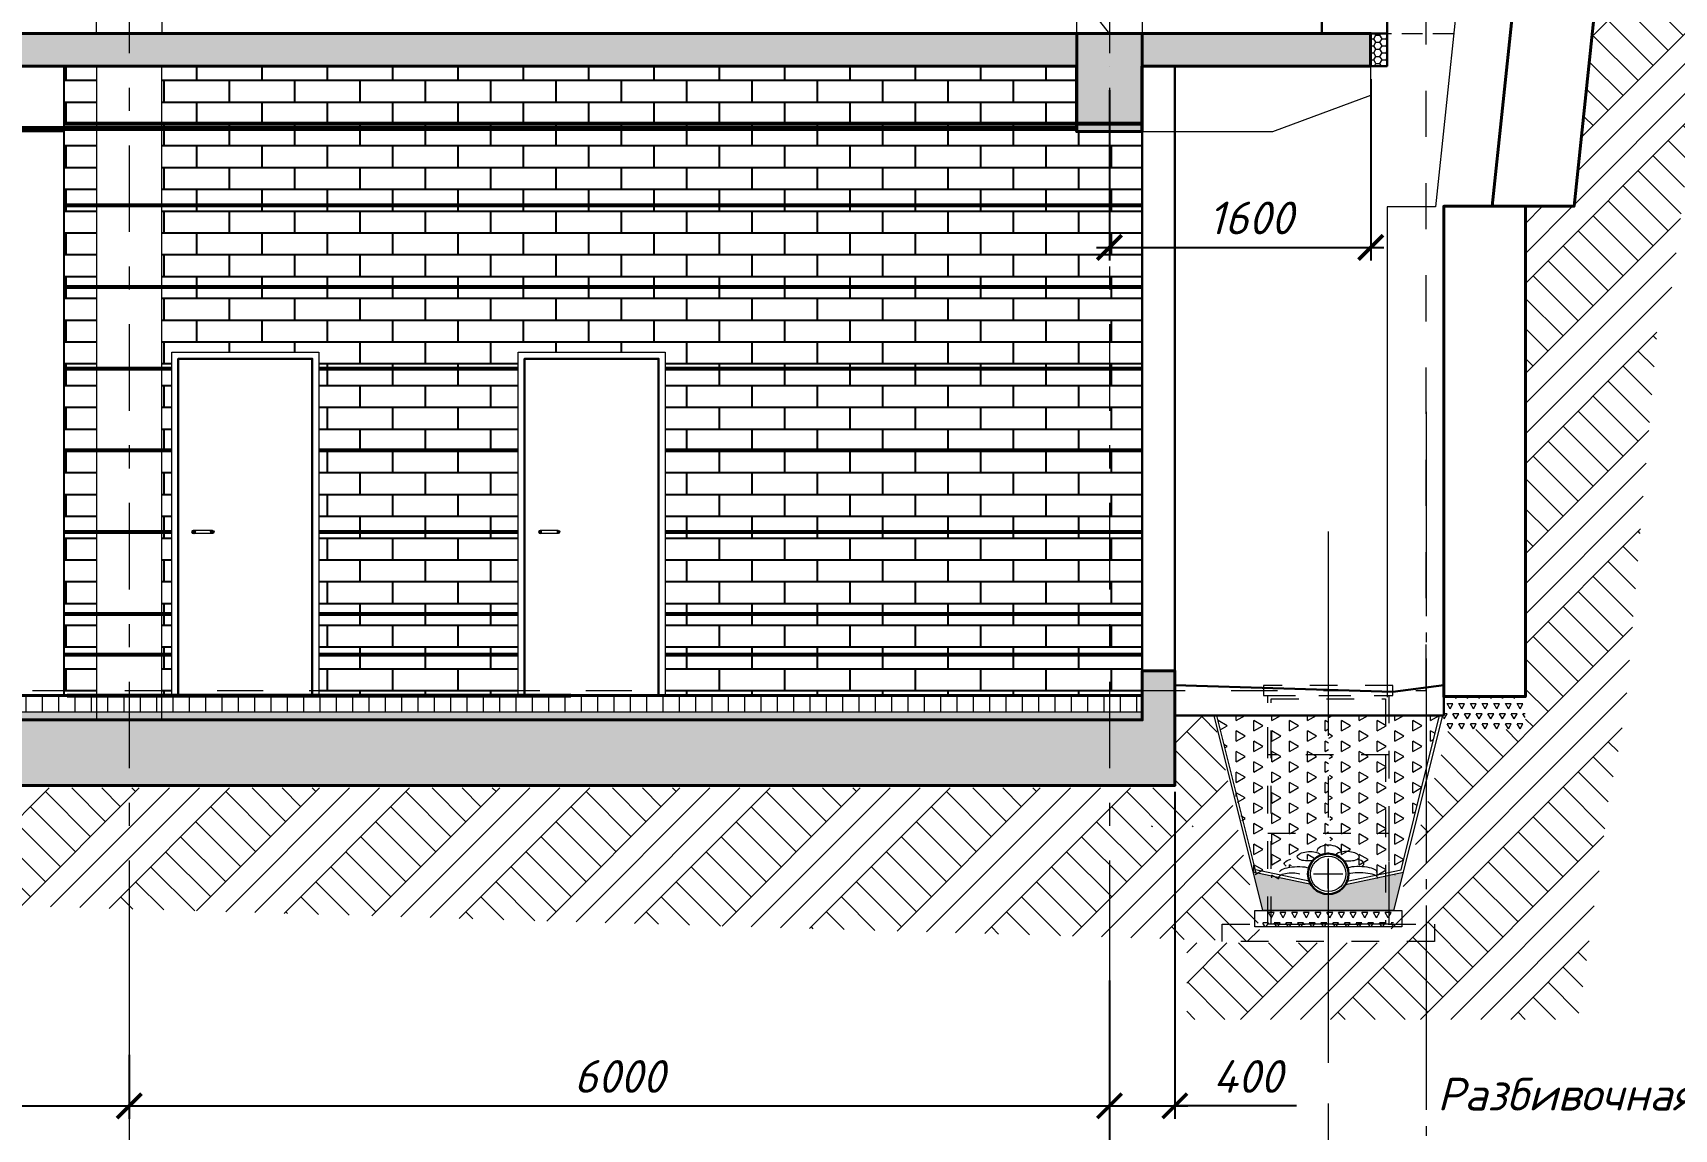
# Model space of a CAD drawing. Header units: millimetres. Extents: x -6419137 to 687965, y -598396 to 179722.
# Drawn here: x 563358 to 573406, y 79031 to 85738 of the extents above; entities that cross this region are included whole.
import ezdxf

# ---------------------------------------------------------------- set-up
doc = ezdxf.new("R2010")
doc.units = ezdxf.units.MM
doc.header["$MEASUREMENT"] = 0
for name, pattern in [('CENTER', [2, 1.25, -0.25, 0.25, -0.25]), ('Dashed', [564.444447, 282.222223, -282.222223]), ('Double Dashed copy', [3020, 2500, -200, 120, -200]), ('Штриховая', [5644.444466, 2822.222233, -2822.222233]), ('штриховаяX2', [38.1, 25.4, -12.7]), ('Штрихштриховая', [10936.110735, 5291.666508, -2116.666555, 1411.111116, -2116.666555])]:
    doc.linetypes.add(name, pattern=pattern)
for name, color, linetype, lineweight in [('Арматура', 72, 'Continuous', 50), ('Двери ArchiCAD_Ном._пера__96', 7, 'Continuous', 5), ('Двери ArchiCAD_Ном._пера__97', 7, 'Continuous', 30), ('оси_Ном._пера__96', 7, 'Continuous', 5), ('перекрытие_Ном._пера__94', 252, 'Continuous', 13), ('перекрытие_Ном._пера__99', 7, 'Continuous', 40), ('подп стены Инжзащита_Ном._пера__96', 7, 'Continuous', 13), ('подп стены Инжзащита_Ном._пера__97', 7, 'Continuous', 20), ('подп стены Инжзащита_Ном._пера__99', 7, 'Continuous', 40), ('стены02_Ном._пера__99', 7, 'Continuous', 40), ('чертеж_Ном._пера__96', 7, 'Continuous', 13), ('Штриховка', 7, 'Continuous', 5), ('штриховка_Ном._пера__96', 7, 'Continuous', 13)]:
    doc.layers.add(name, color=color, linetype=linetype, lineweight=lineweight)
doc.layers.add('Конструкции', color=7, linetype='Continuous', lineweight=5, true_color=0x0000e6)
for name, color, linetype in [('крыша', 7, 'Continuous'), ('подп стены Инжзащита', 7, 'Continuous'), ('размеры', 7, 'Continuous'), ('стены наруж', 7, 'Continuous'), ('чертеж', 7, 'Continuous')]:
    doc.layers.add(name, color=color, linetype=linetype)
doc.styles.get("Standard").update_dxf_attribs({"font": 'isocpeui.ttf'})
doc.dimstyles.new('STEP', dxfattribs={"dimtxt": 200, "dimasz": 150, "dimexe": 80, "dimexo": 80, "dimgap": 80, "dimtad": 1, "dimdec": 0, "dimzin": 0, "dimdsep": 46, "dimtxsty": 'Standard', "dimblk": 'ARCHTICK', "dimcen": 150, "dimdle": 80, "dimadec": 0, "dimazin": 0, "dimtfac": 1, "dimtdec": 0, "dimtofl": 0, "dimtmove": 1, "dimatfit": 3, "dimfxl": 1, "dimtolj": 1, "dimtzin": 0, "dimarcsym": 0})

# ---------------------------------------------------------------- blocks, each defined once
blk = doc.blocks.new('A$C57CB34B3')
at = {"layer": 'перекрытие_Ном._пера__94', "linetype": 'Continuous'}
h = blk.add_hatch(color=9, dxfattribs=at)
h.paths.add_polyline_path([(-12720, -158), (-13120, -158), (-13120, -558), (-12720, -558)])
h.paths.add_polyline_path([(680, -158), (680, 42), (-13520, 42), (-13520, -158)])
blk.add_hatch(color=9, dxfattribs=at).paths.add_polyline_path([(-720, -158), (-920, -158), (-1120, -158), (-1120, -558), (-720, -558)])
at = {"layer": 'перекрытие_Ном._пера__99', "color": 0, "linetype": 'Continuous'}
blk.add_lwpolyline([(-720, -158), (680, -158), (680, -158), (680, 42), (-13520, 42), (-13520, -158), (-13120, -158), (-13120, -558), (-12720, -558), (-12720, -158), (-1120, -158), (-1120, -558), (-720, -558), (-720, -158)], dxfattribs=at)
blk.add_lwpolyline([(-920, -158), (-920, -158)], close=True, dxfattribs=at)
blk = doc.blocks.new('_ArchTick')
at = {"color": 0, "linetype": 'ByBlock', "const_width": 0.15}
blk.add_lwpolyline([(-0.5, -0.5), (0.5, 0.5)], dxfattribs=at)
blk = doc.blocks.new('*D775')
at = {"layer": 'Defpoints', "color": 0, "transparency": 16777216}
for p in [(557949, 79566), (563949, 79566), (563949, 79174)]:
    blk.add_point(p, dxfattribs=at)
at = {"layer": 'размеры', "color": 0, "lineweight": -2, "transparency": 16777216}
for p, q in [((557949, 79486), (557949, 79094)), ((563949, 79486), (563949, 79094)), ((557869, 79174), (564029, 79174))]:
    blk.add_line(p, q, dxfattribs=at)
at = {"layer": 'размеры', "color": 0, "lineweight": -2, "transparency": 16777216, "xscale": 150, "yscale": 150, "zscale": 150, "rotation": 180}
blk.add_blockref('_ArchTick', (557949, 79174), dxfattribs=at)
at = {"layer": 'размеры', "color": 0, "lineweight": -2, "transparency": 16777216, "xscale": 150, "yscale": 150, "zscale": 150}
blk.add_blockref('_ArchTick', (563949, 79174), dxfattribs=at)
at = {"layer": 'размеры', "color": 0, "transparency": 16777216, "insert": (560949, 79354), "char_height": 200, "attachment_point": 5}
blk.add_mtext('\\A1;6000', dxfattribs=at)
blk = doc.blocks.new('*D776')
at = {"layer": 'Defpoints', "color": 0, "transparency": 16777216}
for p in [(563949, 79566), (569949, 79566), (569949, 79174)]:
    blk.add_point(p, dxfattribs=at)
at = {"layer": 'размеры', "color": 0, "lineweight": -2, "transparency": 16777216}
for p, q in [((563949, 79486), (563949, 79094)), ((569949, 79486), (569949, 79094)), ((563869, 79174), (570029, 79174))]:
    blk.add_line(p, q, dxfattribs=at)
at = {"layer": 'размеры', "color": 0, "lineweight": -2, "transparency": 16777216, "xscale": 150, "yscale": 150, "zscale": 150, "rotation": 180}
blk.add_blockref('_ArchTick', (563949, 79174), dxfattribs=at)
at = {"layer": 'размеры', "color": 0, "lineweight": -2, "transparency": 16777216, "xscale": 150, "yscale": 150, "zscale": 150}
blk.add_blockref('_ArchTick', (569949, 79174), dxfattribs=at)
at = {"layer": 'размеры', "color": 0, "transparency": 16777216, "insert": (566949, 79354), "char_height": 200, "attachment_point": 5}
blk.add_mtext('\\A1;6000', dxfattribs=at)
blk = doc.blocks.new('A$C6659509C')
at = {"layer": 'штриховка_Ном._пера__96', "linetype": 'Continuous'}
h = blk.add_hatch(dxfattribs=at)
h.set_pattern_fill('ANSI33', color=256, scale=500, style=0)
h.set_pattern_definition([(45, (-3705.92, 234.23), (-88.3883, 88.3883), []), (45, (-3617.53, 234.23), (-88.3883, 88.3883), [62.5, -31.25])])
h.paths.add_polyline_path([(2416, 485), (2216, 485), (2216, 185), (2416, 185)])
h.paths.add_polyline_path([(-10785, 185), (-10785, -215), (2416, -215), (2416, 185)])
h = blk.add_hatch(dxfattribs=at)
h.set_pattern_fill('ANSI31', color=256, scale=800, angle=45, style=0)
h.set_pattern_definition([(90, (-126882.6, 618.58), (-100, 2e-14), [])])
h.paths.add_polyline_path([(-10785, 335), (-10785, 235), (2216, 235), (2216, 335)])
h = blk.add_hatch(dxfattribs=at)
h.set_pattern_fill('AR-CONC', color=256, scale=8, style=0)
h.set_pattern_definition([(50, (-126882.596, 618.584), (57.380815, -5.02017), [6, -66]), (355, (-126882.596, 618.584), (-11.100107, 60.17537), [4.8, -52.8]), (100.451444, (-126877.814, 618.166), (46.280708, 55.1552), [5.099215, -56.09137]), (46.1842, (-126882.596, 634.584), (85.379306, -13.241542), [9, -99]), (96.635635, (-126875.48, 633.48), (74.772956, 77.92949), [7.64883, -84.1371]), (351.184164, (-126882.6, 634.58), (74.772956, 77.92949), [7.2, -79.2]), (21, (-126874.596, 630.584), (47.752564, -32.209511), [6, -66]), (326, (-126874.596, 630.584), (19.465227, 58.012004), [4.8, -52.8]), (71.451445, (-126870.616, 627.9), (67.21779, 25.802492), [5.099215, -56.09137]), (37.5, (-126882.596, 618.584), (0.9727884, 26.6315083), [0, -52.16, 0, -53.6, 0, -53]), (7.5, (-126882.596, 618.584), (21.045563, 31.552937), [0, -30.56, 0, -50.96, 0, -20.2]), (327.5, (-126900.436, 618.584), (42.705795, -1.8043897), [0, -20, 0, -62.4, 0, -82.8]), (317.5, (-126908.436, 618.584), (46.654894, 8.008399), [0, -26, 0, -41.44, 0, -58.8])])
h.paths.add_polyline_path([(-10785, 235), (-10785, 185), (2216, 185), (2216, 235)])
at = {"layer": 'перекрытие_Ном._пера__99', "linetype": 'Continuous'}
blk.add_line((-10785, 335), (2216, 335), dxfattribs=at)
blk.add_lwpolyline([(-10785, 185), (2216, 185), (2216, 485), (2416, 485), (2416, -215), (-10785, -215)], dxfattribs=at)
at = {"layer": 'штриховка_Ном._пера__96', "linetype": 'Continuous'}
blk.add_line((-10785, 235), (2216, 235), dxfattribs=at)
blk = doc.blocks.new('*D777')
at = {"layer": 'Defpoints', "color": 0, "transparency": 16777216}
for p in [(557949, 80032), (569949, 80020), (569949, 78655)]:
    blk.add_point(p, dxfattribs=at)
at = {"layer": 'размеры', "color": 0, "lineweight": -2, "transparency": 16777216}
for p, q in [((557949, 79952), (557949, 78575)), ((569949, 79940), (569949, 78575)), ((557869, 78655), (570029, 78655))]:
    blk.add_line(p, q, dxfattribs=at)
at = {"layer": 'размеры', "color": 0, "lineweight": -2, "transparency": 16777216, "xscale": 150, "yscale": 150, "zscale": 150, "rotation": 180}
blk.add_blockref('_ArchTick', (557949, 78655), dxfattribs=at)
at = {"layer": 'размеры', "color": 0, "lineweight": -2, "transparency": 16777216, "xscale": 150, "yscale": 150, "zscale": 150}
blk.add_blockref('_ArchTick', (569949, 78655), dxfattribs=at)
at = {"layer": 'размеры', "color": 0, "transparency": 16777216, "insert": (563949, 78835), "char_height": 200, "attachment_point": 5}
blk.add_mtext('\\A1;12000', dxfattribs=at)
blk = doc.blocks.new('A$C46221617')
at = {"layer": 'подп стены Инжзащита', "color": 254, "linetype": 'Штриховая', "lineweight": 0, "ltscale": 0.1, "true_color": 0xd3d2db}
blk.add_lwpolyline([(-5287, -1963), (9453, -1963), (9453, 2437)], dxfattribs=at)
blk = doc.blocks.new('*D778')
at = {"layer": 'Defpoints', "color": 0, "transparency": 16777216}
for p in [(571549, 85535), (569949, 85468), (571549, 84426)]:
    blk.add_point(p, dxfattribs=at)
at = {"layer": 'размеры', "color": 0, "lineweight": -2, "transparency": 16777216}
for p, q in [((571549, 85455), (571549, 84346)), ((569949, 85388), (569949, 84346)), ((569869, 84426), (571629, 84426))]:
    blk.add_line(p, q, dxfattribs=at)
at = {"layer": 'размеры', "color": 0, "lineweight": -2, "transparency": 16777216, "xscale": 150, "yscale": 150, "zscale": 150, "rotation": 180}
blk.add_blockref('_ArchTick', (569949, 84426), dxfattribs=at)
at = {"layer": 'размеры', "color": 0, "lineweight": -2, "transparency": 16777216, "xscale": 150, "yscale": 150, "zscale": 150}
blk.add_blockref('_ArchTick', (571549, 84426), dxfattribs=at)
at = {"layer": 'размеры', "color": 0, "transparency": 16777216, "insert": (570814, 84606), "char_height": 200, "attachment_point": 5}
blk.add_mtext('\\A1;1600', dxfattribs=at)
blk = doc.blocks.new('*D780')
at = {"layer": 'Defpoints', "color": 0, "transparency": 16777216}
for p in [(570349, 81176), (569949, 79631), (570349, 79174)]:
    blk.add_point(p, dxfattribs=at)
at = {"layer": 'размеры', "color": 0, "lineweight": -2, "transparency": 16777216}
for p, q in [((570349, 81096), (570349, 79094)), ((569949, 79551), (569949, 79094)), ((569869, 79174), (570429, 79174)), ((571094, 79174), (570349, 79174))]:
    blk.add_line(p, q, dxfattribs=at)
at = {"layer": 'размеры', "color": 0, "lineweight": -2, "transparency": 16777216, "xscale": 150, "yscale": 150, "zscale": 150, "rotation": 180}
blk.add_blockref('_ArchTick', (569949, 79174), dxfattribs=at)
at = {"layer": 'размеры', "color": 0, "lineweight": -2, "transparency": 16777216, "xscale": 150, "yscale": 150, "zscale": 150}
blk.add_blockref('_ArchTick', (570349, 79174), dxfattribs=at)
at = {"layer": 'размеры', "color": 0, "transparency": 16777216, "insert": (570796, 79354), "char_height": 200, "attachment_point": 5}
blk.add_mtext('\\A1;400', dxfattribs=at)
blk = doc.blocks.new('A$C08C166B6')
at = {"layer": 'штриховка_Ном._пера__96', "linetype": 'Continuous'}
h = blk.add_hatch(dxfattribs=at)
h.set_pattern_fill('TRIANG_0002', color=256, scale=0.88209, style=0, pattern_type=2)
h.set_pattern_definition([(90, (655856.77, 193444.16), (109.14395, 63.014304), [63.014304, -63.014304]), (30, (655856.77, 193444.16), (-109.143964, 63.014282), [63.014304, -63.014304]), (150, (655911.35, 193475.67), (-1.3e-05, 126.028586), [63.014304, -63.014304])])
h.paths.add_polyline_path([(499, 795), (-185, 795), (46, -177), (212, -211), (212, -211), (212, -211), (212, -210), (213, -210), (213, -209), (213, -209), (225, -173), (277, -121), (319, -102), (397, -79), (499, -76)])
h = blk.add_hatch(dxfattribs=at)
h.set_pattern_fill('TRIANG_0002', color=256, scale=0.88209, style=0, pattern_type=2)
h.set_pattern_definition([(90, (655955.85, 193444.16), (109.14395, 63.014304), [63.014304, -63.014304]), (30, (655955.85, 193444.16), (-109.143964, 63.014282), [63.014304, -63.014304]), (150, (656010.42, 193475.67), (-1.3e-05, 126.028586), [63.014304, -63.014304])])
h.paths.add_polyline_path([(1179, 795), (500, 795), (509, -76), (577, -74), (630, -87), (684, -120), (685, -121), (686, -121), (687, -121), (688, -122), (689, -122), (690, -123), (691, -123), (692, -123), (693, -124), (694, -124), (695, -125), (696, -125), (697, -126), (697, -126), (698, -127), (699, -127), (700, -127), (701, -128), (701, -128), (702, -129), (703, -129), (703, -130), (704, -130), (705, -131), (705, -131), (706, -132), (706, -132), (707, -133), (707, -134), (708, -134), (708, -135), (709, -135), (767, -211), (936, -177)])
h = blk.add_hatch(color=9, dxfattribs=at)
edge = h.paths.add_edge_path()
edge.add_line((95, -399), (497, -399))
edge.add_line((497, -399), (497, -299))
edge.add_arc((497, -175), 124, 211.8648, 270, ccw=False)
edge.add_line((392, -240), (36, -164))
edge.add_line((36, -164), (95, -399))
h = blk.add_hatch(color=9, dxfattribs=at)
edge = h.paths.add_edge_path()
edge.add_line((899, -399), (497, -399))
edge.add_line((497, -399), (497, -299))
edge.add_arc((497, -175), 124, 270, 328.8814)
edge.add_line((603, -239), (958, -164))
edge.add_line((958, -164), (899, -399))
h = blk.add_hatch(dxfattribs=at)
h.set_pattern_fill('TRIANG_0002', color=256, style=0, pattern_type=2)
h.set_pattern_definition([(120, (742319.08, 217545.383), (35.718737, 61.8666824), [35.71875, -35.71875]), (60, (742319.08, 217545.383), (71.437487, 7.4e-06), [35.71875, -35.71875]), (180, (742336.94, 217576.317), (-35.71875, 61.866675), [35.71875, -35.71875])])
h.paths.add_polyline_path([(897, -399), (897, -499), (97, -499), (97, -399)])
for points in [[(-204, 795), (95, -399)], [(899, -399), (1198, 795)], [(392, -240), (36, -164)], [(381, -219), (51, -149)], [(603, -240), (958, -164)], [(613, -219), (943, -149)]]:
    blk.add_lwpolyline(points)
at = {"layer": 'подп стены Инжзащита_Ном._пера__97', "linetype": 'Continuous'}
for p, q in [((58, -177), (-185, 795)), ((943, -149), (1179, 795)), ((899, -399), (95, -399))]:
    blk.add_line(p, q, dxfattribs=at)
at = {"layer": 'подп стены Инжзащита_Ном._пера__97', "linetype": 'Continuous', "flags": 128}
blk.add_lwpolyline([(48, -399), (947, -399), (947, -499), (48, -499)], close=True, dxfattribs=at)
at = {"layer": 'подп стены Инжзащита_Ном._пера__97', "linetype": 'Continuous', "extrusion": (0, 0, -1)}
blk.add_ellipse((379, -67), major_axis=(-73, -3.3), ratio=0.38892, start_param=4.394692, end_param=9.38902, dxfattribs=at)
at = {"layer": 'чертеж', "color": 44, "lineweight": 30}
blk.add_lwpolyline([(893, 938), (1204, 980), (1204, 795), (-442, 795), (-442, 980), (893, 938), (1204, 980)], dxfattribs=at)
at = {"layer": 'чертеж', "color": 1, "linetype": 'Dashed', "lineweight": 20, "ltscale": 0.6}
for points in [[(100, 917), (893, 917), (893, 977), (100, 977)], [(128, 917), (867, 917), (867, -483), (128, -483)], [(867, 554), (128, 554), (128, 917), (867, 917)], [(148, 897), (847, 897), (847, -483), (148, -483)], [(867, -483), (128, -483), (128, 74), (867, 74)], [(-152, -483), (1147, -483), (1147, -589), (-152, -589)]]:
    blk.add_lwpolyline(points, close=True, dxfattribs=at)
at = {"layer": 'чертеж_Ном._пера__96', "color": 1}
for p, q in [((497, -265), (497, -85)), ((407, -175), (587, -175))]:
    blk.add_line(p, q, dxfattribs=at)
at = {"layer": 'чертеж_Ном._пера__96', "color": 1, "linetype": 'Continuous', "lineweight": 30}
blk.add_circle((497, -175), 124, dxfattribs=at)
at = {"layer": 'чертеж_Ном._пера__96', "linetype": 'Continuous'}
blk.add_circle((497, -175), 108, dxfattribs=at)
at = {"layer": 'штриховка_Ном._пера__96', "linetype": 'Continuous'}
for centre, major_axis, ratio, start_param, end_param in [((502, -43), (75.5, -3.4), 0.579291, 0.158292, 3.105835), ((615, -67), (73, -3.3), 0.38892, 4.394692, 9.38902), ((643, -110), (73, -3.3), 0.38892, 5.740655, 7.417164), ((691, -159), (-103, 3), 0.276227, 3.029441, 5.533726), ((696, -196), (-103, 3), 0.276227, 3.029441, 5.533726)]:
    blk.add_ellipse(centre, major_axis=major_axis, ratio=ratio, start_param=start_param, end_param=end_param, dxfattribs=at)
at = {"layer": 'штриховка_Ном._пера__96', "linetype": 'Continuous', "extrusion": (0, 0, -1)}
for centre, major_axis, ratio, start_param, end_param in [((301, -110), (73, 3.3), 0.38892, 2.599062, 4.275572), ((270, -196), (76, 2.1), 0.373128, 2.994658, 5.498943), ((304, -159), (103, 3), 0.276227, 3.029441, 5.533726)]:
    blk.add_ellipse(centre, major_axis=major_axis, ratio=ratio, start_param=start_param, end_param=end_param, dxfattribs=at)

msp = doc.modelspace()

# ---------------------------------------------------------------- hatches: boundary and pattern name
at = {"true_color": 0xdbdbdb}
h = msp.add_hatch(dxfattribs=at)
h.set_pattern_fill('AR-BRSTD', color=254, scale=50)
h.set_pattern_definition([(0, (487561.6, -72171.51), (0, 133.35), []), (90, (487561.6, -72171.51), (-200, 133.35), [133.35, -133.35])])
h.paths.add_polyline_path([(563748.6, 85534.8), (563548.6, 85534.8), (563548.6, 81684.8), (563748.6, 81684.8)])
h.paths.add_polyline_path([(569748.5, 85134.8), (569748.5, 85534.8), (564148.6, 85534.8), (564148.6, 81684.8), (564208.6, 81684.8), (564208.6, 83784.8), (565108.6, 83784.8), (565108.6, 81684.8), (566328.8, 81684.8), (566328.8, 83784.8), (567228.8, 83784.8), (567228.8, 81684.8), (570148.6, 81684.8), (570148.6, 85134.8)])
at = {"layer": 'Штриховка'}
h = msp.add_hatch(dxfattribs=at)
h.set_pattern_fill('HONEY', color=20, scale=200)
h.set_pattern_definition([(360, (582980.245, 19949.625), (37.5, 21.650635), [25, -50]), (120, (582980.245, 19949.625), (-37.5, 21.650635), [25, -50]), (60, (582980.245, 19949.625), (2e-14, 43.30127), [-50, 25])])
h.paths.add_polyline_path([(571548.5, 85534.8), (571612.7, 85534.8), (571648.6, 85534.8), (571648.6, 85734.8), (571548.6, 85734.8)])
at = {"layer": 'штриховка_Ном._пера__96', "linetype": 'Continuous'}
h = msp.add_hatch(dxfattribs=at)
h.set_pattern_fill('ГРУНТ_0003', color=256, style=0, pattern_type=2)
h.set_pattern_definition([(45, (498267.44, 81677.4), (-275.7716, 275.7716), []), (45, (498175.5, 81769.3), (-551.543, 551.543), []), (45, (498083.6, 81861.25), (-551.543, 551.543), []), (135, (497991.67, 81953.17), (91.92388, 91.92388), [390, -390])])
h.paths.add_polyline_path([(580160.6, 90065.1), (574966.3, 90065.1), (575009.5, 90386.8), (573702.7, 90477.7), (573430.7, 87677.4), (573130.7, 87677.4), (572797.7, 84677.4), (572495.9, 84677.4), (572495.9, 81475.3), (572023.6, 81476.1), (572023.5, 81475.4), (571649, 80171.5), (570422.1, 80171.5), (570422.1, 79702.8), (572818, 79702.8), (572997.9, 80977.4), (572991.5, 80977.4), (573078.3, 81421), (573079.6, 81439.7), (573111.9, 81640.7), (573306.8, 83977.4), (573367, 83977.4), (573708.8, 86703.5), (573952.9, 86703.5), (574517.9, 89616.7), (580160.6, 89616.7)])
h = msp.add_hatch(dxfattribs=at)
h.set_pattern_fill('TRIANG_0003', color=256, style=0, pattern_type=2)
h.set_pattern_definition([(120, (1314412.31, 299621.66), (35.718737, 61.8666824), [35.71875, -35.71875]), (60, (1314412.31, 299621.66), (71.437487, 7.4e-06), [35.71875, -35.71875]), (180, (1314430.17, 299652.59), (-35.71875, 61.866675), [35.71875, -35.71875])])
h.paths.add_polyline_path([(572493.7, 81677.4), (572493.7, 81477.4), (571993.7, 81477.4), (571993.7, 81677.4)])
h = msp.add_hatch(dxfattribs=at)
h.set_pattern_fill('ГРУНТ_0003', color=256, style=0, pattern_type=2)
h.set_pattern_definition([(45, (494492.9, 81647.4), (-275.7716, 275.7716), []), (45, (494401, 81739.3), (-551.543, 551.543), []), (45, (494309.05, 81831.25), (-551.543, 551.543), []), (135, (494217.13, 81923.17), (91.92388, 91.92388), [390, -390])])
h.paths.add_polyline_path([(545222.5, 81317.7), (545219.9, 80660.5), (556506.7, 80822.1), (556506.7, 80592.3), (570882.9, 80178.9), (570587.7, 81562.8), (570349.6, 81562.8), (570349.6, 81119), (557148.6, 81119), (557149.4, 81477.4)])

# ---------------------------------------------------------------- linework, layer by layer
at = {"layer": 'Арматура', "lineweight": 53}
for points in [[(563548.6, 85184.8), (570148.6, 85184.8)], [(563548.6, 84684.8), (570148.6, 84684.8)], [(563548.6, 84184.8), (570148.6, 84184.8)], [(563548.6, 83684.8), (564208.6, 83684.8)], [(565108.6, 83684.8), (566328.8, 83684.8)], [(567228.8, 83684.8), (570148.6, 83684.8)], [(563548.6, 83184.8), (564208.6, 83184.8)], [(565108.6, 83184.8), (566328.8, 83184.8)], [(567228.8, 83184.8), (570148.6, 83184.8)], [(563548.6, 82684.8), (564208.6, 82684.8)], [(565108.6, 82684.8), (566328.8, 82684.8)], [(567228.8, 82684.8), (570148.6, 82684.8)], [(563548.6, 82184.8), (564208.6, 82184.8)], [(565108.6, 82184.8), (566328.8, 82184.8)], [(567228.8, 82184.8), (570148.6, 82184.8)], [(563548.6, 81934.8), (564208.6, 81934.8)], [(565108.6, 81934.8), (566328.8, 81934.8)], [(567228.8, 81934.8), (570148.6, 81934.8)]]:
    msp.add_lwpolyline(points, dxfattribs=at)
at = {"layer": 'Арматура', "color": 20, "lineweight": 53}
msp.add_lwpolyline([(563568.6, 81684.8), (566651.5, 81684.8)], dxfattribs=at)
at = {"layer": 'Двери ArchiCAD_Ном._пера__96', "color": 0, "linetype": 'Continuous'}
for p, q in [((564628.6, 85734.8), (564588.6, 85734.8)), ((565488.6, 85734.8), (565448.6, 85734.8)), ((564340.6, 82694.8), (564333.5, 82691.8)), ((564340.6, 82694.8), (564333.5, 82691.8)), ((564347.6, 82694.8), (564340.5, 82691.8)), ((564347.6, 82694.8), (564340.5, 82691.8)), ((564341.7, 82694.8), (564340.6, 82694.8)), ((564341.7, 82694.8), (564340.6, 82694.8)), ((564345, 82694.8), (564341.7, 82694.8)), ((564345, 82694.8), (564341.7, 82694.8)), ((564349.8, 82694.8), (564345, 82694.8)), ((564349.8, 82694.8), (564345, 82694.8)), ((564348.7, 82694.8), (564347.6, 82694.8)), ((564348.7, 82694.8), (564347.6, 82694.8)), ((564352, 82694.8), (564348.7, 82694.8)), ((564352, 82694.8), (564348.7, 82694.8)), ((564355.6, 82694.8), (564349.8, 82694.8)), ((564355.6, 82694.8), (564349.8, 82694.8)), ((564356.8, 82694.8), (564352, 82694.8)), ((564356.8, 82694.8), (564352, 82694.8)), ((564435.6, 82694.8), (564355.6, 82694.8)), ((564435.6, 82694.8), (564355.6, 82694.8)), ((564362.6, 82694.8), (564356.8, 82694.8)), ((564362.6, 82694.8), (564356.8, 82694.8)), ((564442.6, 82694.8), (564362.6, 82694.8)), ((564442.6, 82694.8), (564362.6, 82694.8)), ((564441.3, 82694.8), (564435.6, 82694.8)), ((564441.3, 82694.8), (564435.6, 82694.8)), ((564446.2, 82694.8), (564441.3, 82694.8)), ((564446.2, 82694.8), (564441.3, 82694.8)), ((564448.3, 82694.8), (564442.6, 82694.8)), ((564448.3, 82694.8), (564442.6, 82694.8)), ((564449.4, 82694.8), (564446.2, 82694.8)), ((564449.4, 82694.8), (564446.2, 82694.8)), ((564453.2, 82694.8), (564448.3, 82694.8)), ((564453.2, 82694.8), (564448.3, 82694.8)), ((564450.6, 82694.8), (564449.4, 82694.8)), ((564450.6, 82694.8), (564449.4, 82694.8)), ((564450.6, 82694.8), (564457.6, 82691.8)), ((564450.6, 82694.8), (564457.6, 82691.8)), ((564456.4, 82694.8), (564453.2, 82694.8)), ((564456.4, 82694.8), (564453.2, 82694.8)), ((564457.6, 82694.8), (564456.4, 82694.8)), ((564457.6, 82694.8), (564456.4, 82694.8)), ((564457.6, 82694.8), (564464.6, 82691.8)), ((564457.6, 82694.8), (564464.6, 82691.8)), ((566464.3, 82694.8), (566457.2, 82691.8)), ((566464.3, 82694.8), (566457.2, 82691.8)), ((566465.4, 82694.8), (566464.3, 82694.8)), ((566465.4, 82694.8), (566464.3, 82694.8)), ((566468.7, 82694.8), (566465.4, 82694.8)), ((566468.7, 82694.8), (566465.4, 82694.8)), ((566473.6, 82694.8), (566468.7, 82694.8)), ((566473.6, 82694.8), (566468.7, 82694.8)), ((566479.3, 82694.8), (566473.6, 82694.8)), ((566479.3, 82694.8), (566473.6, 82694.8)), ((566565, 82694.8), (566479.3, 82694.8)), ((566565, 82694.8), (566479.3, 82694.8)), ((566565, 82694.8), (566559.3, 82694.8)), ((566565, 82694.8), (566559.3, 82694.8)), ((566569.9, 82694.8), (566565, 82694.8)), ((566569.9, 82694.8), (566565, 82694.8)), ((566573.1, 82694.8), (566569.9, 82694.8)), ((566573.1, 82694.8), (566569.9, 82694.8)), ((566574.3, 82694.8), (566573.1, 82694.8)), ((566574.3, 82694.8), (566573.1, 82694.8)), ((566574.3, 82694.8), (566581.4, 82691.8)), ((566574.3, 82694.8), (566581.4, 82691.8)), ((564333.5, 82691.8), (564330.6, 82684.8)), ((564333.5, 82691.8), (564330.6, 82684.8)), ((564330.6, 82684.8), (564333.5, 82677.7)), ((564330.6, 82684.8), (564333.5, 82677.7)), ((564335, 82691.8), (564332.3, 82684.8)), ((564335, 82691.8), (564332.3, 82684.8)), ((564332.3, 82684.8), (564335, 82677.7)), ((564332.3, 82684.8), (564335, 82677.7)), ((564333.5, 82677.7), (564340.6, 82674.8)), ((564333.5, 82677.7), (564340.6, 82674.8)), ((564340.5, 82691.8), (564337.6, 82684.8)), ((564340.5, 82691.8), (564337.6, 82684.8)), ((564337.6, 82684.8), (564340.5, 82677.7)), ((564337.6, 82684.8), (564340.5, 82677.7)), ((564339.9, 82691.8), (564337.7, 82684.8)), ((564339.9, 82691.8), (564337.7, 82684.8)), ((564337.7, 82684.8), (564339.9, 82677.7)), ((564337.7, 82684.8), (564339.9, 82677.7)), ((564342, 82691.8), (564339.3, 82684.8)), ((564342, 82691.8), (564339.3, 82684.8)), ((564339.3, 82684.8), (564342, 82677.7)), ((564339.3, 82684.8), (564342, 82677.7)), ((564340.5, 82677.7), (564347.6, 82674.8)), ((564340.5, 82677.7), (564347.6, 82674.8)), ((564341.7, 82674.8), (564340.6, 82674.8)), ((564341.7, 82674.8), (564340.6, 82674.8)), ((564345, 82674.8), (564341.7, 82674.8)), ((564345, 82674.8), (564341.7, 82674.8)), ((564346.9, 82691.8), (564344.7, 82684.8)), ((564346.9, 82691.8), (564344.7, 82684.8)), ((564344.7, 82684.8), (564346.9, 82677.7)), ((564344.7, 82684.8), (564346.9, 82677.7)), ((564349.8, 82674.8), (564345, 82674.8)), ((564349.8, 82674.8), (564345, 82674.8)), ((564347.1, 82691.8), (564345.9, 82684.8)), ((564347.1, 82691.8), (564345.9, 82684.8)), ((564345.9, 82684.8), (564347.1, 82677.7)), ((564345.9, 82684.8), (564347.1, 82677.7)), ((564348.7, 82674.8), (564347.6, 82674.8)), ((564348.7, 82674.8), (564347.6, 82674.8)), ((564352, 82674.8), (564348.7, 82674.8)), ((564352, 82674.8), (564348.7, 82674.8)), ((564355.6, 82674.8), (564349.8, 82674.8)), ((564355.6, 82674.8), (564349.8, 82674.8)), ((564356.8, 82674.8), (564352, 82674.8)), ((564356.8, 82674.8), (564352, 82674.8)), ((564354.1, 82691.8), (564352.9, 82684.8)), ((564354.1, 82691.8), (564352.9, 82684.8)), ((564352.9, 82684.8), (564354.1, 82677.7)), ((564352.9, 82684.8), (564354.1, 82677.7)), ((564435.6, 82674.8), (564355.6, 82674.8)), ((564435.6, 82674.8), (564355.6, 82674.8)), ((564362.6, 82674.8), (564356.8, 82674.8)), ((564362.6, 82674.8), (564356.8, 82674.8)), ((564442.6, 82674.8), (564362.6, 82674.8)), ((564442.6, 82674.8), (564362.6, 82674.8)), ((564441.3, 82674.8), (564435.6, 82674.8)), ((564441.3, 82674.8), (564435.6, 82674.8)), ((564446.2, 82674.8), (564441.3, 82674.8)), ((564446.2, 82674.8), (564441.3, 82674.8)), ((564448.3, 82674.8), (564442.6, 82674.8)), ((564448.3, 82674.8), (564442.6, 82674.8)), ((564444.1, 82691.8), (564445.2, 82684.8)), ((564444.1, 82691.8), (564445.2, 82684.8)), ((564445.2, 82684.8), (564444.1, 82677.7)), ((564445.2, 82684.8), (564444.1, 82677.7)), ((564449.4, 82674.8), (564446.2, 82674.8)), ((564449.4, 82674.8), (564446.2, 82674.8)), ((564453.2, 82674.8), (564448.3, 82674.8)), ((564453.2, 82674.8), (564448.3, 82674.8)), ((564450.6, 82674.8), (564449.4, 82674.8)), ((564450.6, 82674.8), (564449.4, 82674.8)), ((564457.6, 82677.7), (564450.6, 82674.8)), ((564457.6, 82677.7), (564450.6, 82674.8)), ((564451.1, 82691.8), (564452.2, 82684.8)), ((564451.1, 82691.8), (564452.2, 82684.8)), ((564452.2, 82684.8), (564451.1, 82677.7)), ((564452.2, 82684.8), (564451.1, 82677.7)), ((564451.3, 82691.8), (564453.4, 82684.8)), ((564451.3, 82691.8), (564453.4, 82684.8)), ((564453.4, 82684.8), (564451.3, 82677.7)), ((564453.4, 82684.8), (564451.3, 82677.7)), ((564456.4, 82674.8), (564453.2, 82674.8)), ((564456.4, 82674.8), (564453.2, 82674.8)), ((564456.1, 82691.8), (564458.8, 82684.8)), ((564456.1, 82691.8), (564458.8, 82684.8)), ((564458.8, 82684.8), (564456.1, 82677.7)), ((564458.8, 82684.8), (564456.1, 82677.7)), ((564457.6, 82674.8), (564456.4, 82674.8)), ((564457.6, 82674.8), (564456.4, 82674.8)), ((564457.6, 82691.8), (564460.6, 82684.8)), ((564457.6, 82691.8), (564460.6, 82684.8)), ((564460.6, 82684.8), (564457.6, 82677.7)), ((564460.6, 82684.8), (564457.6, 82677.7)), ((564464.6, 82677.7), (564457.6, 82674.8)), ((564464.6, 82677.7), (564457.6, 82674.8)), ((564458.3, 82691.8), (564460.4, 82684.8)), ((564458.3, 82691.8), (564460.4, 82684.8)), ((564460.4, 82684.8), (564458.3, 82677.7)), ((564460.4, 82684.8), (564458.3, 82677.7)), ((564463.1, 82691.8), (564465.8, 82684.8)), ((564463.1, 82691.8), (564465.8, 82684.8)), ((564465.8, 82684.8), (564463.1, 82677.7)), ((564465.8, 82684.8), (564463.1, 82677.7)), ((564464.6, 82691.8), (564467.6, 82684.8)), ((564464.6, 82691.8), (564467.6, 82684.8)), ((564467.6, 82684.8), (564464.6, 82677.7)), ((564467.6, 82684.8), (564464.6, 82677.7)), ((566457.2, 82691.8), (566454.3, 82684.8)), ((566457.2, 82691.8), (566454.3, 82684.8)), ((566454.3, 82684.8), (566457.2, 82677.7)), ((566454.3, 82684.8), (566457.2, 82677.7)), ((566458.8, 82691.8), (566456, 82684.8)), ((566458.8, 82691.8), (566456, 82684.8)), ((566456, 82684.8), (566458.8, 82677.7)), ((566456, 82684.8), (566458.8, 82677.7)), ((566457.2, 82677.7), (566464.3, 82674.8)), ((566457.2, 82677.7), (566464.3, 82674.8)), ((566463.6, 82691.8), (566461.5, 82684.8)), ((566463.6, 82691.8), (566461.5, 82684.8)), ((566461.5, 82684.8), (566463.6, 82677.7)), ((566461.5, 82684.8), (566463.6, 82677.7)), ((566465.4, 82674.8), (566464.3, 82674.8)), ((566465.4, 82674.8), (566464.3, 82674.8)), ((566468.7, 82674.8), (566465.4, 82674.8)), ((566468.7, 82674.8), (566465.4, 82674.8)), ((566473.6, 82674.8), (566468.7, 82674.8)), ((566473.6, 82674.8), (566468.7, 82674.8)), ((566470.8, 82691.8), (566469.6, 82684.8)), ((566470.8, 82691.8), (566469.6, 82684.8)), ((566469.6, 82684.8), (566470.8, 82677.7)), ((566469.6, 82684.8), (566470.8, 82677.7)), ((566479.3, 82674.8), (566473.6, 82674.8)), ((566479.3, 82674.8), (566473.6, 82674.8)), ((566565, 82674.8), (566479.3, 82674.8)), ((566565, 82674.8), (566479.3, 82674.8)), ((566565, 82674.8), (566559.3, 82674.8)), ((566565, 82674.8), (566559.3, 82674.8)), ((566569.9, 82674.8), (566565, 82674.8)), ((566569.9, 82674.8), (566565, 82674.8)), ((566567.8, 82691.8), (566568.9, 82684.8)), ((566567.8, 82691.8), (566568.9, 82684.8)), ((566568.9, 82684.8), (566567.8, 82677.7)), ((566568.9, 82684.8), (566567.8, 82677.7)), ((566573.1, 82674.8), (566569.9, 82674.8)), ((566573.1, 82674.8), (566569.9, 82674.8)), ((566574.3, 82674.8), (566573.1, 82674.8)), ((566574.3, 82674.8), (566573.1, 82674.8)), ((566581.4, 82677.7), (566574.3, 82674.8)), ((566581.4, 82677.7), (566574.3, 82674.8)), ((566575, 82691.8), (566577.1, 82684.8)), ((566575, 82691.8), (566577.1, 82684.8)), ((566577.1, 82684.8), (566575, 82677.7)), ((566577.1, 82684.8), (566575, 82677.7)), ((566579.8, 82691.8), (566582.6, 82684.8)), ((566579.8, 82691.8), (566582.6, 82684.8)), ((566582.6, 82684.8), (566579.8, 82677.7)), ((566582.6, 82684.8), (566579.8, 82677.7)), ((566581.4, 82691.8), (566584.3, 82684.8)), ((566581.4, 82691.8), (566584.3, 82684.8)), ((566584.3, 82684.8), (566581.4, 82677.7)), ((566584.3, 82684.8), (566581.4, 82677.7))]:
    msp.add_line(p, q, dxfattribs=at)
for points in [[(564208.6, 81684.8), (564208.6, 83784.8), (565108.6, 83784.8), (565108.6, 81684.8)], [(566328.8, 81684.8), (566328.8, 83784.8), (567228.8, 83784.8), (567228.8, 81684.8)]]:
    msp.add_lwpolyline(points, dxfattribs=at)
at = {"layer": 'Двери ArchiCAD_Ном._пера__97', "color": 0, "linetype": 'Continuous'}
for points in [[(565068.6, 81684.8), (565068.6, 83744.8), (564248.6, 83744.8), (564248.6, 81684.8)], [(567188.8, 81684.8), (567188.8, 83744.8), (566368.8, 83744.8), (566368.8, 81684.8)]]:
    msp.add_lwpolyline(points, dxfattribs=at)
at = {"layer": 'Конструкции', "color": 0}
for points in [[(570148.6, 85734.8), (569748.6, 85734.8), (569748.6, 92284.8), (570148.6, 92284.8)], [(564148.6, 85734.8), (563748.6, 85734.8), (563748.6, 90977.4), (564148.6, 90977.4)], [(564148.6, 85534.8), (563748.6, 85534.8), (563748.6, 81534.4), (564148.6, 81534.4)]]:
    msp.add_lwpolyline(points, close=True, dxfattribs=at)
at = {"layer": 'Конструкции', "color": 74, "true_color": 0x57ad00}
msp.add_lwpolyline([(569948.5, 85734.8), (567398.6, 88984.8), (569939.3, 91684.8)], dxfattribs=at)
at = {"layer": 'Конструкции', "color": 0, "lineweight": 40}
msp.add_lwpolyline([(569748.5, 85734.8), (570148.5, 85734.8), (570148.5, 85134.8), (569748.5, 85134.8)], close=True, dxfattribs=at)
at = {"layer": 'Конструкции', "color": 5}
for points in [[(570148.5, 85134.8), (570948.6, 85134.8), (571548.6, 85356.2), (571548.6, 85534.8)], [(558148.6, 85134.8), (563548.6, 85134.8)]]:
    msp.add_lwpolyline(points, dxfattribs=at)
at = {"layer": 'крыша'}
msp.add_lwpolyline([(573723.7, 90677.4), (573223.7, 90677.4), (572908.4, 87677.4), (572608.4, 87677.4), (572293, 84677.4), (571995.9, 84677.4), (571995.9, 81677.4)], dxfattribs=at)
at = {"layer": 'оси_Ном._пера__96', "color": 172, "linetype": 'Штрихштриховая', "ltscale": 0.1}
for p, q in [((563948.6, 92705), (563948.6, 79834.8)), ((569948.6, 92705), (569948.6, 79834.8))]:
    msp.add_line(p, q, dxfattribs=at)
at = {"layer": 'оси_Ном._пера__96', "linetype": 'Штрихштриховая'}
for p, q in [((563948.6, 80308.1), (563948.6, 78418.8)), ((563948.6, 80308.1), (563948.6, 78418.8)), ((569948.6, 80308.2), (569948.6, 78418.8))]:
    msp.add_line(p, q, dxfattribs=at)
at = {"layer": 'подп стены Инжзащита_Ном._пера__96', "color": 9, "ltscale": 5}
msp.add_lwpolyline([(573275.8, 91173.7), (572928.9, 91173.7), (572562.1, 87673.7), (572261, 87673.7), (571945.7, 84673.7), (571648.6, 84673.7), (571648.6, 81673.7)], dxfattribs=at)
at = {"layer": 'подп стены Инжзащита_Ном._пера__96', "linetype": 'штриховаяX2', "ltscale": 5}
msp.add_lwpolyline([(571548.6, 85734.8), (572057.2, 85734.8)], dxfattribs=at)
at = {"layer": 'подп стены Инжзащита_Ном._пера__96', "color": 102, "linetype": 'Double Dashed copy', "ltscale": 0.5}
msp.add_lwpolyline([(571888.6, 83420.3), (571888.6, 78780.1)], dxfattribs=at)
at = {"layer": 'подп стены Инжзащита_Ном._пера__97', "color": 1, "linetype": 'Continuous'}
for p, q in [((570215.2, 80880.3), (570207.4, 80884.8)), ((570462.6, 80880.3), (570454.9, 80884.8))]:
    msp.add_line(p, q, dxfattribs=at)
at = {"layer": 'подп стены Инжзащита_Ном._пера__99', "linetype": 'Continuous', "flags": 128}
for points in [[(573108.4, 87677.4), (572608.4, 87677.4), (572293, 84677.4), (572793, 84677.4), (573108.4, 87677.4)], [(572495.9, 84677.4), (571995.9, 84677.4), (571995.9, 81677.4), (572495.9, 81677.4), (572495.9, 84677.4)]]:
    msp.add_lwpolyline(points, dxfattribs=at)
at = {"layer": 'стены наруж'}
msp.add_lwpolyline([(563548.6, 85534.8), (563548.6, 81677.4)], dxfattribs=at)
at = {"layer": 'стены02_Ном._пера__99', "lineweight": 30}
for points in [[(571648.6, 92284.8), (571248.6, 92284.8), (571248.6, 85734.8), (571648.6, 85734.8)], [(570348.6, 81834.8), (570148.6, 81834.8), (570148.6, 85534.8), (570348.6, 85534.8)]]:
    msp.add_lwpolyline(points, close=True, dxfattribs=at)
msp.add_lwpolyline([(571548.6, 85534.8), (571648.6, 85534.8), (571648.6, 85734.8), (571548.6, 85734.8)], dxfattribs=at)
at = {"layer": 'стены02_Ном._пера__99', "color": 4, "linetype": 'Штриховая', "lineweight": 30, "ltscale": 0.1, "const_width": 30}
msp.add_lwpolyline([(558148.6, 85151.9), (569748.5, 85153.8)], dxfattribs=at)
at = {"layer": 'чертеж_Ном._пера__96', "color": 1, "linetype": 'CENTER', "ltscale": 1000}
msp.add_lwpolyline([(571288.6, 82687.9), (571288.6, 78047.7)], dxfattribs=at)

# ---------------------------------------------------------------- block references
at = {"layer": 'перекрытие_Ном._пера__99'}
for name, p in [('A$C57CB34B3', (570868.2, 85692.6)), ('A$C6659509C', (567933.8, 81349.8))]:
    msp.add_blockref(name, p, dxfattribs=at)
at = {"layer": 'подп стены Инжзащита_Ном._пера__96'}
msp.add_blockref('A$C46221617', (562435.6, 83678.2), dxfattribs=at)
at = {"layer": 'штриховка_Ном._пера__96'}
msp.add_blockref('A$C08C166B6', (570791.5, 80767.9), dxfattribs=at)

# ---------------------------------------------------------------- texts
at = {"layer": 'подп стены Инжзащита_Ном._пера__96', "color": 102, "linetype": 'Double Dashed copy', "ltscale": 0.5, "insert": (571956.2, 79145.4), "char_height": 200, "attachment_point": 7}
msp.add_mtext('Разбивочная ось ПО', dxfattribs=at)

# ---------------------------------------------------------------- dimensions: what is measured, and where the dimension line sits
at = {"layer": 'размеры'}
for base, p1, p2, picture, middle in [((571548.6, 84426.5), (569948.6, 85468), (571548.6, 85534.8), '*D778', (570814.1, 84426.5)), ((570348.6, 79173.7), (569948.6, 79631.4), (570348.6, 81176.1), '*D780', (570796.4, 79173.7))]:
    dim = msp.add_linear_dim(base=base, p1=p1, p2=p2, dimstyle='STEP', dxfattribs=at)
    dim.commit()
    dim.dimension.update_dxf_attribs({"geometry": picture, "text_midpoint": middle, "dimtype": 160})
for base, p1, p2, picture, middle in [((569948.6, 78655.3), (557948.6, 80032.1), (569948.6, 80019.5), '*D777', (563948.6, 78835.3)), ((563948.6, 79173.7), (557948.6, 79566.4), (563948.6, 79566.4), '*D775', (560948.6, 79353.7)), ((569948.6, 79173.7), (563948.6, 79566.4), (569948.6, 79566.4), '*D776', (566948.6, 79353.7))]:
    dim = msp.add_linear_dim(base=base, p1=p1, p2=p2, dimstyle='STEP', dxfattribs=at)
    dim.commit()
    dim.dimension.update_dxf_attribs({"geometry": picture, "text_midpoint": middle})

doc.saveas('drawing.dxf')
